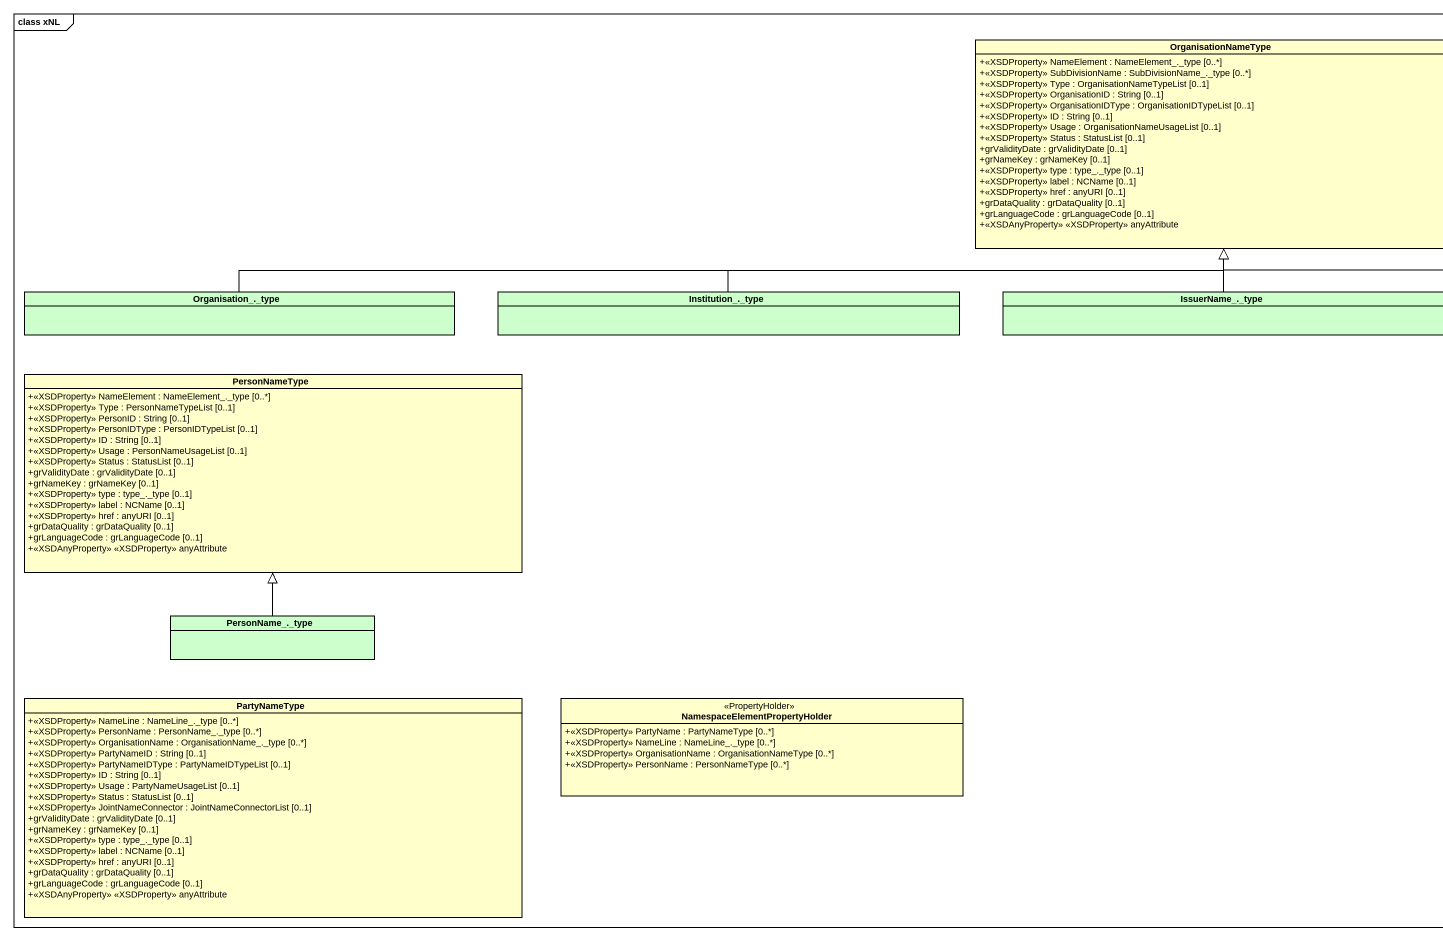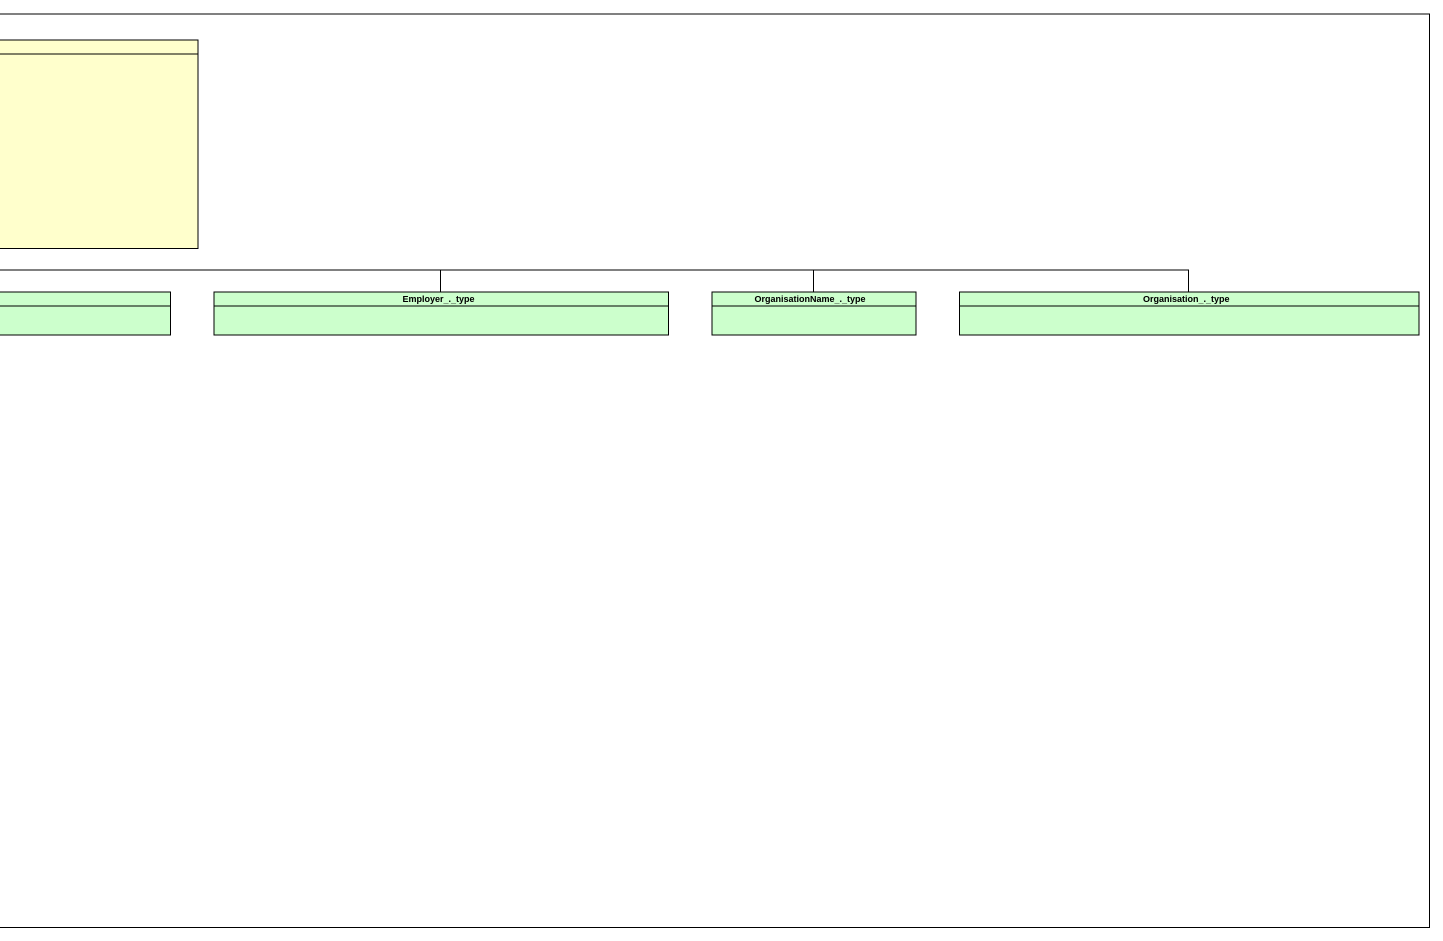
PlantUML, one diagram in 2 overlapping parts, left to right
@startuml
mainframe class xNL
hide circle
hide empty members
skinparam classAttributeIconSize 0
class OrganisationNameType {
  +<<XSDProperty>> NameElement : NameElement_._type [0..*]
  +<<XSDProperty>> SubDivisionName : SubDivisionName_._type [0..*]
  +<<XSDProperty>> Type : OrganisationNameTypeList [0..1]
  +<<XSDProperty>> OrganisationID : String [0..1]
  +<<XSDProperty>> OrganisationIDType : OrganisationIDTypeList [0..1]
  +<<XSDProperty>> ID : String [0..1]
  +<<XSDProperty>> Usage : OrganisationNameUsageList [0..1]
  +<<XSDProperty>> Status : StatusList [0..1]
  +grValidityDate : grValidityDate [0..1]
  +grNameKey : grNameKey [0..1]
  +<<XSDProperty>> type : type_._type [0..1]
  +<<XSDProperty>> label : NCName [0..1]
  +<<XSDProperty>> href : anyURI [0..1]
  +grDataQuality : grDataQuality [0..1]
  +grLanguageCode : grLanguageCode [0..1]
  +<<XSDAnyProperty>> <<XSDProperty>> anyAttribute
}
class "Organisation_._type" as Organisation_type #CCFFCC
class "Institution_._type" as Institution_type #CCFFCC
class "IssuerName_._type" as IssuerName_type #CCFFCC
class "Employer_._type" as Employer_type #CCFFCC
class "OrganisationName_._type" as OrganisationName_type #CCFFCC
class "Organisation_._type" as Organisation_type_2 #CCFFCC
class PersonNameType {
  +<<XSDProperty>> NameElement : NameElement_._type [0..*]
  +<<XSDProperty>> Type : PersonNameTypeList [0..1]
  +<<XSDProperty>> PersonID : String [0..1]
  +<<XSDProperty>> PersonIDType : PersonIDTypeList [0..1]
  +<<XSDProperty>> ID : String [0..1]
  +<<XSDProperty>> Usage : PersonNameUsageList [0..1]
  +<<XSDProperty>> Status : StatusList [0..1]
  +grValidityDate : grValidityDate [0..1]
  +grNameKey : grNameKey [0..1]
  +<<XSDProperty>> type : type_._type [0..1]
  +<<XSDProperty>> label : NCName [0..1]
  +<<XSDProperty>> href : anyURI [0..1]
  +grDataQuality : grDataQuality [0..1]
  +grLanguageCode : grLanguageCode [0..1]
  +<<XSDAnyProperty>> <<XSDProperty>> anyAttribute
}
class "PersonName_._type" as PersonName_type #CCFFCC
class PartyNameType {
  +<<XSDProperty>> NameLine : NameLine_._type [0..*]
  +<<XSDProperty>> PersonName : PersonName_._type [0..*]
  +<<XSDProperty>> OrganisationName : OrganisationName_._type [0..*]
  +<<XSDProperty>> PartyNameID : String [0..1]
  +<<XSDProperty>> PartyNameIDType : PartyNameIDTypeList [0..1]
  +<<XSDProperty>> ID : String [0..1]
  +<<XSDProperty>> Usage : PartyNameUsageList [0..1]
  +<<XSDProperty>> Status : StatusList [0..1]
  +<<XSDProperty>> JointNameConnector : JointNameConnectorList [0..1]
  +grValidityDate : grValidityDate [0..1]
  +grNameKey : grNameKey [0..1]
  +<<XSDProperty>> type : type_._type [0..1]
  +<<XSDProperty>> label : NCName [0..1]
  +<<XSDProperty>> href : anyURI [0..1]
  +grDataQuality : grDataQuality [0..1]
  +grLanguageCode : grLanguageCode [0..1]
  +<<XSDAnyProperty>> <<XSDProperty>> anyAttribute
}
class "NamespaceElementPropertyHolder" as NamespaceElementPropertyHold <<PropertyHolder>> {
  +<<XSDProperty>> PartyName : PartyNameType [0..*]
  +<<XSDProperty>> NameLine : NameLine_._type [0..*]
  +<<XSDProperty>> OrganisationName : OrganisationNameType [0..*]
  +<<XSDProperty>> PersonName : PersonNameType [0..*]
}
Organisation_type -right-|> OrganisationNameType
Institution_type -right-|> OrganisationNameType
IssuerName_type -up-|> OrganisationNameType
Employer_type -left-|> OrganisationNameType
OrganisationName_type -left-|> OrganisationNameType
Organisation_type_2 -left-|> OrganisationNameType
PersonName_type -up-|> PersonNameType
@enduml
